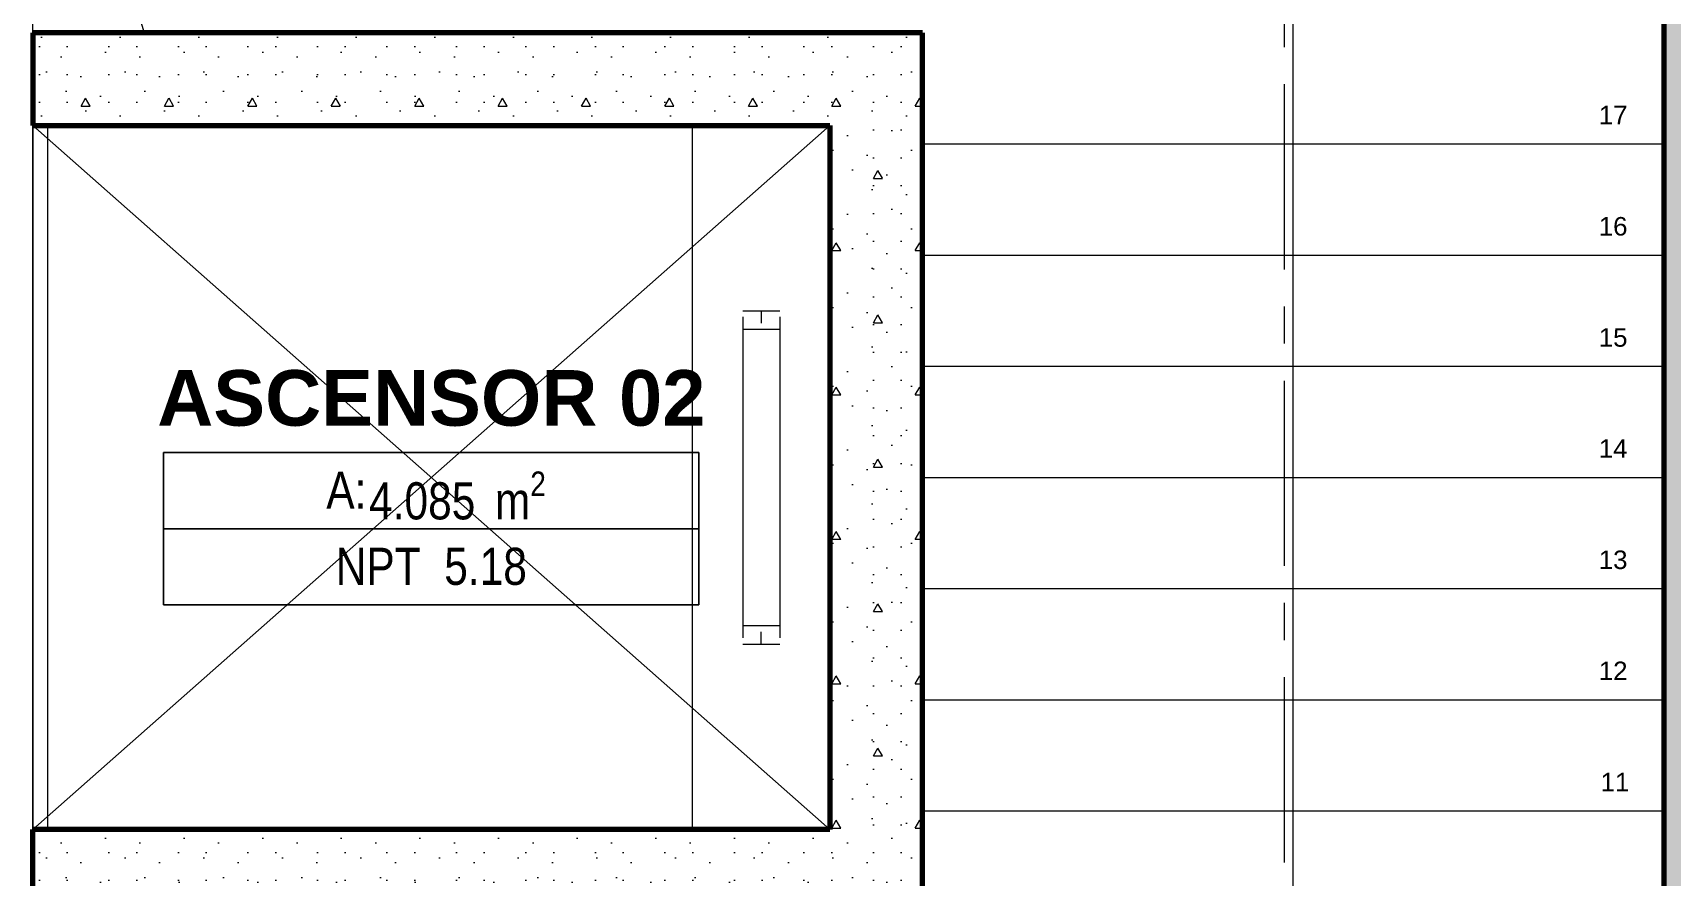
# Model space of a CAD drawing. Header units: inches. Extents: x -38 to 5698, y -33 to 92.
# Drawn here: x 139.17 to 143.592, y 22.471 to 24.75 of the extents above; entities that cross this region are included whole.
import ezdxf

# ---------------------------------------------------------------- set-up
doc = ezdxf.new("R2010")
doc.units = ezdxf.units.IN
doc.header["$MEASUREMENT"] = 0
doc.set_wipeout_variables(frame=1)
for name, pattern in [('ACAD_ISO04W100', [30, 24, -3, 0, -3]), ('Punto & Raya', [0.65, 0.5, -0.075, 0, -0.075]), ('Raya Pequeña', [0.141111, 0.070556, -0.070556]), ('Wipeout_Contour', [1, 0, -1])]:
    doc.linetypes.add(name, pattern=pattern)
for name, color, linetype in [('02 _ ARQ _ ZON _ Espacio.3D', 7, 'Continuous'), ('08 _ STR _ EXT _ 07 Losa Aligerada', 7, 'Continuous'), ('08 _ STR _ EXT _ 09 Vigas', 7, 'Continuous'), ('08 _ STR _ EXT _ 11 Escaleras', 7, 'Continuous'), ('08 _ STR _ EXT _ 12 Ascensor', 7, 'Continuous'), ('Dibujo 2D - General', 7, 'Continuous'), ('Interior - Mobiliario', 7, 'Continuous'), ('Marcador - Secciones', 251, 'Continuous')]:
    doc.layers.add(name, color=color, linetype=linetype)
doc.styles.add('Estilo_Generado_3', font='arial.ttf')
doc.styles.add('Estilo_Generado_8', font='arialbd.ttf')
doc.styles.add('Estilo_Generado_9', font='ARIALN.TTF')
pattern_1 = [(0, (92.5, 3e-09), (0, 0.3897114), [0.024375, -0.200625]), (0, (92.6125, 0.19486), (0, 0.3897114), [0.024375, -0.200625]), (60, (92.5, 3e-09), (-0.3375, 0.1948557), [0.024375, -0.200625]), (60, (92.725, 3e-09), (-0.3375, 0.1948557), [0.024375, -0.200625]), (120, (92.5244, 3e-09), (0.3375, 0.1948557), [0.024375, -0.200625]), (120, (92.7494, 3e-09), (0.3375, 0.1948557), [0.024375, -0.200625]), (0, (92.500015, 0.0375), (0, 0.075), [0, -0.075, 0, -0.1125]), (45, (92.537515, 0.0375), (-0.05303301, 0.05303301), [0, -0.05625, 0, -0.09375])]

msp = doc.modelspace()

# ---------------------------------------------------------------- hatches: boundary and pattern name
at = {"layer": '08 _ STR _ EXT _ 12 Ascensor', "linetype": 'Continuous', "lineweight": 9}
h = msp.add_hatch(dxfattribs=at)
h.set_pattern_fill('HORMIGÓN_EN_MASA_0002', style=0, pattern_type=2)
h.set_pattern_definition(pattern_1)
h.paths.add_polyline_path([(141.32, 24.75), (139.17, 24.75), (139.17, 24.5), (141.32, 24.5)])
h = msp.add_hatch(dxfattribs=at)
h.set_pattern_fill('HORMIGÓN_EN_MASA_0002', style=0, pattern_type=2)
h.set_pattern_definition(pattern_1)
h.paths.add_polyline_path([(141.32, 22.6), (139.17, 22.6), (139.17, 22.35), (141.32, 22.35)])

# ---------------------------------------------------------------- linework, layer by layer
at = {"layer": '02 _ ARQ _ ZON _ Espacio.3D', "color": 252, "linetype": 'Continuous', "lineweight": 13}
for p, q in [((140.9671, 23.6174), (139.523, 23.6174)), ((139.523, 23.6174), (139.523, 23.2057)), ((139.523, 23.6174), (140.9671, 23.6174)), ((139.523, 23.4116), (139.523, 23.6174)), ((140.9671, 23.2057), (140.9671, 23.6174)), ((140.9671, 23.6174), (140.9671, 23.4116)), ((140.9671, 23.4116), (139.523, 23.4116)), ((139.523, 23.4116), (140.9671, 23.4116)), ((139.523, 23.2057), (139.523, 23.4116)), ((140.9671, 23.4116), (140.9671, 23.2057)), ((139.523, 23.2057), (140.9671, 23.2057)), ((140.9671, 23.2057), (139.523, 23.2057))]:
    msp.add_line(p, q, dxfattribs=at)
at = {"layer": '02 _ ARQ _ ZON _ Espacio.3D', "color": 255, "linetype": 'Continuous', "lineweight": 0, "flags": 128}
msp.add_lwpolyline([(139.17, 22.6), (141.32, 22.6), (141.32, 24.5), (139.17, 24.5)], close=True, dxfattribs=at)
at = {"layer": '08 _ STR _ EXT _ 07 Losa Aligerada', "color": 7, "linetype": 'Continuous', "lineweight": 18, "flags": 128}
msp.add_lwpolyline([(129.57, 3.3753), (137.07, 3.3753), (137.07, 6.05), (144.82, 6.05), (144.82, 14.9999), (144.07, 14.9999), (144.07, 15.1499), (144.07, 15.7999), (144.07, 18.1001), (144.07, 18.1001), (144.07, 20.35), (139.17, 20.35), (139.17, 22.35), (139.17, 22.6), (139.17, 24.5), (139.17, 24.75), (139.17, 26.75), (144.07, 26.75), (144.07, 29.7)], dxfattribs=at)
at = {"layer": '08 _ STR _ EXT _ 11 Escaleras', "color": 167, "linetype": 'Continuous', "lineweight": 18}
msp.add_line((139.17, 25.75), (139.47, 24.75), dxfattribs=at)
at = {"layer": '08 _ STR _ EXT _ 12 Ascensor', "color": 7, "linetype": 'Continuous', "lineweight": 80, "flags": 128}
for points in [[(141.32, 24.75), (139.17, 24.75)], [(139.17, 24.75), (139.17, 24.5)], [(139.17, 24.5), (141.32, 24.5)], [(141.32, 24.5), (141.32, 22.6)], [(141.32, 22.6), (139.17, 22.6)], [(139.17, 22.35), (139.17, 22.6)]]:
    msp.add_lwpolyline(points, dxfattribs=at)
at = {"layer": 'Dibujo 2D - General', "color": 250, "linetype": 'Continuous', "lineweight": 9}
for p, q in [((139.17, 22.6), (141.32, 24.5)), ((141.32, 22.6), (139.17, 24.5))]:
    msp.add_line(p, q, dxfattribs=at)
at = {"layer": 'Interior - Mobiliario', "color": 162, "linetype": 'Continuous', "lineweight": 20}
for p, q in [((141.085, 24), (141.185, 24)), ((141.085, 23.9833), (141.085, 23.1167)), ((141.135, 24), (141.135, 23.9667)), ((141.185, 23.9833), (141.185, 23.1167)), ((141.085, 23.95), (141.185, 23.95)), ((141.085, 23.15), (141.185, 23.15)), ((141.135, 23.1), (141.135, 23.1333)), ((141.085, 23.1), (141.185, 23.1))]:
    msp.add_line(p, q, dxfattribs=at)
at = {"layer": 'Interior - Mobiliario', "color": 162, "linetype": 'Continuous', "lineweight": 20, "flags": 128}
msp.add_lwpolyline([(139.21, 24.499), (139.21, 22.601), (140.95, 22.601), (140.95, 24.499)], close=True, dxfattribs=at)

# ---------------------------------------------------------------- texts
at = {"layer": '02 _ ARQ _ ZON _ Espacio.3D', "color": 252, "lineweight": 25, "attachment_point": 2}
for s, insert, char_height, style in [('\\A1;{\\pqc;\\pt0;\\fArial|b1|i0|c0|p34;ASCENSOR 02}', (140.245, 23.8395), 0.15, 'Estilo_Generado_8'), ('\\A1;{\\pqc;\\pt0;\\fArial Narrow|b0|i0|c0|p34;A: }', (140.0159, 23.5656), 0.1, 'Estilo_Generado_9'), ('\\A1;{\\pqc;\\pt0,0.3;\\fArial Narrow|b0|i0|c0|p34;4.085\\fArial Narrow|b0|i0|c0|p34;\\A1{\\H.66x;\\S^  ;}\\fArial Narrow|b0|i0|c0|p34; m\\fArial Narrow|b0|i0|c0|p34;\\A1{\\H.66x;\\S2^  ;}}', (140.3156, 23.566), 0.1, 'Estilo_Generado_9'), ('\\A1;{\\pqc;\\pt0;\\fArial Narrow|b0|i0|c0|p34;NPT  5.18}', (140.245, 23.3601), 0.1, 'Estilo_Generado_9')]:
    msp.add_mtext(s, dxfattribs=dict(at, insert=insert, char_height=char_height, style=style))

# ---------------------------------------------------------------- next in the draw order: wipeouts: each hides what was drawn before it
at = {"color": 254, "linetype": 'Wipeout_Contour', "lineweight": 0, "ltscale": 3417.818333}
msp.add_wipeout([(143.57, 24.75), (141.57, 24.75), (141.57, 22.35), (143.57, 22.35)], dxfattribs=at).dxf.layer = '08 _ STR _ EXT _ 11 Escaleras'

# ---------------------------------------------------------------- next in the draw order: linework, layer by layer
at = {"layer": '08 _ STR _ EXT _ 11 Escaleras', "color": 161, "linetype": 'Continuous', "lineweight": 13}
for p, q in [((141.57, 24.75), (141.57, 22.35)), ((143.57, 22.35), (143.57, 24.75))]:
    msp.add_line(p, q, dxfattribs=at)
at = {"layer": '08 _ STR _ EXT _ 11 Escaleras', "color": 161, "linetype": 'Raya Pequeña', "lineweight": 13}
msp.add_line((141.57, 22.4885), (143.57, 22.4885), dxfattribs=at)

# ---------------------------------------------------------------- next in the draw order: wipeouts: each hides what was drawn before it
at = {"color": 254, "linetype": 'Wipeout_Contour', "lineweight": 0, "ltscale": 3417.701909}
msp.add_wipeout([(141.57, 22.35), (143.57, 22.35), (143.57, 22.65), (141.57, 22.65)], dxfattribs=at).dxf.layer = '08 _ STR _ EXT _ 11 Escaleras'

# ---------------------------------------------------------------- next in the draw order: linework, layer by layer
at = {"layer": '08 _ STR _ EXT _ 11 Escaleras', "color": 167, "linetype": 'Continuous', "lineweight": 18}
for p, q in [((141.57, 22.65), (141.57, 22.35)), ((143.57, 22.65), (141.57, 22.65)), ((143.57, 22.35), (143.57, 22.65))]:
    msp.add_line(p, q, dxfattribs=at)

# ---------------------------------------------------------------- next in the draw order: wipeouts: each hides what was drawn before it
at = {"color": 254, "linetype": 'Wipeout_Contour', "lineweight": 0, "ltscale": 3417.733719}
msp.add_wipeout([(143.57, 22.95), (141.57, 22.95), (141.57, 22.65), (143.57, 22.65)], dxfattribs=at).dxf.layer = '08 _ STR _ EXT _ 11 Escaleras'

# ---------------------------------------------------------------- next in the draw order: linework, layer by layer
at = {"layer": '08 _ STR _ EXT _ 11 Escaleras', "color": 167, "linetype": 'Continuous', "lineweight": 18}
for p, q in [((143.57, 22.95), (141.57, 22.95)), ((141.57, 22.95), (141.57, 22.65)), ((143.57, 22.65), (143.57, 22.95)), ((141.57, 22.65), (143.57, 22.65))]:
    msp.add_line(p, q, dxfattribs=at)

# ---------------------------------------------------------------- next in the draw order: wipeouts: each hides what was drawn before it
at = {"color": 254, "linetype": 'Wipeout_Contour', "lineweight": 0, "ltscale": 3417.76595}
msp.add_wipeout([(143.57, 23.25), (141.57, 23.25), (141.57, 22.95), (143.57, 22.95)], dxfattribs=at).dxf.layer = '08 _ STR _ EXT _ 11 Escaleras'

# ---------------------------------------------------------------- next in the draw order: linework, layer by layer
at = {"layer": '08 _ STR _ EXT _ 11 Escaleras', "color": 167, "linetype": 'Continuous', "lineweight": 18}
for p, q in [((143.57, 23.25), (141.57, 23.25)), ((141.57, 23.25), (141.57, 22.95)), ((143.57, 22.95), (143.57, 23.25)), ((141.57, 22.95), (143.57, 22.95))]:
    msp.add_line(p, q, dxfattribs=at)

# ---------------------------------------------------------------- next in the draw order: wipeouts: each hides what was drawn before it
at = {"color": 254, "linetype": 'Wipeout_Contour', "lineweight": 0, "ltscale": 3417.798602}
msp.add_wipeout([(143.57, 23.55), (141.57, 23.55), (141.57, 23.25), (143.57, 23.25)], dxfattribs=at).dxf.layer = '08 _ STR _ EXT _ 11 Escaleras'

# ---------------------------------------------------------------- next in the draw order: linework, layer by layer
at = {"layer": '08 _ STR _ EXT _ 11 Escaleras', "color": 167, "linetype": 'Continuous', "lineweight": 18}
for p, q in [((143.57, 23.55), (141.57, 23.55)), ((141.57, 23.55), (141.57, 23.25)), ((143.57, 23.25), (143.57, 23.55)), ((141.57, 23.25), (143.57, 23.25))]:
    msp.add_line(p, q, dxfattribs=at)

# ---------------------------------------------------------------- next in the draw order: wipeouts: each hides what was drawn before it
at = {"color": 254, "linetype": 'Wipeout_Contour', "lineweight": 0, "ltscale": 3417.831675}
msp.add_wipeout([(143.57, 23.85), (141.57, 23.85), (141.57, 23.55), (143.57, 23.55)], dxfattribs=at).dxf.layer = '08 _ STR _ EXT _ 11 Escaleras'

# ---------------------------------------------------------------- next in the draw order: linework, layer by layer
at = {"layer": '08 _ STR _ EXT _ 11 Escaleras', "color": 167, "linetype": 'Continuous', "lineweight": 18}
for p, q in [((143.57, 23.85), (141.57, 23.85)), ((141.57, 23.85), (141.57, 23.55)), ((143.57, 23.55), (143.57, 23.85)), ((141.57, 23.55), (143.57, 23.55))]:
    msp.add_line(p, q, dxfattribs=at)

# ---------------------------------------------------------------- next in the draw order: wipeouts: each hides what was drawn before it
at = {"color": 254, "linetype": 'Wipeout_Contour', "lineweight": 0, "ltscale": 3417.865169}
msp.add_wipeout([(143.57, 24.15), (141.57, 24.15), (141.57, 23.85), (143.57, 23.85)], dxfattribs=at).dxf.layer = '08 _ STR _ EXT _ 11 Escaleras'

# ---------------------------------------------------------------- next in the draw order: linework, layer by layer
at = {"layer": '08 _ STR _ EXT _ 11 Escaleras', "color": 167, "linetype": 'Continuous', "lineweight": 18}
for p, q in [((143.57, 24.15), (141.57, 24.15)), ((141.57, 24.15), (141.57, 23.85)), ((143.57, 23.85), (143.57, 24.15)), ((141.57, 23.85), (143.57, 23.85))]:
    msp.add_line(p, q, dxfattribs=at)

# ---------------------------------------------------------------- next in the draw order: wipeouts: each hides what was drawn before it
at = {"color": 254, "linetype": 'Wipeout_Contour', "lineweight": 0, "ltscale": 3417.899083}
msp.add_wipeout([(143.57, 24.45), (141.57, 24.45), (141.57, 24.15), (143.57, 24.15)], dxfattribs=at).dxf.layer = '08 _ STR _ EXT _ 11 Escaleras'

# ---------------------------------------------------------------- next in the draw order: linework, layer by layer
at = {"layer": '08 _ STR _ EXT _ 11 Escaleras', "color": 167, "linetype": 'Continuous', "lineweight": 18}
for p, q in [((143.57, 24.45), (141.57, 24.45)), ((141.57, 24.45), (141.57, 24.15)), ((143.57, 24.15), (143.57, 24.45)), ((141.57, 24.15), (143.57, 24.15))]:
    msp.add_line(p, q, dxfattribs=at)

# ---------------------------------------------------------------- next in the draw order: wipeouts: each hides what was drawn before it
at = {"color": 254, "linetype": 'Wipeout_Contour', "lineweight": 0, "ltscale": 3417.933419}
msp.add_wipeout([(143.57, 24.75), (141.57, 24.75), (141.57, 24.45), (143.57, 24.45)], dxfattribs=at).dxf.layer = '08 _ STR _ EXT _ 11 Escaleras'

# ---------------------------------------------------------------- next in the draw order: linework, layer by layer
at = {"layer": '08 _ STR _ EXT _ 11 Escaleras', "color": 167, "linetype": 'Continuous', "lineweight": 18}
for p, q in [((141.57, 24.75), (141.57, 24.45)), ((142.57, 22.35), (142.57, 24.75)), ((143.57, 24.45), (143.57, 24.75)), ((141.57, 24.45), (143.57, 24.45))]:
    msp.add_line(p, q, dxfattribs=at)
msp.add_arc((141.57, 24.75), 1, 0, 90, dxfattribs=at)

# ---------------------------------------------------------------- next in the draw order: wipeouts: each hides what was drawn before it
at = {"color": 254, "linetype": 'Wipeout_Contour', "lineweight": 0, "ltscale": 3417.701909}
msp.add_wipeout([(141.57, 22.35), (143.57, 22.35), (143.57, 22.65), (141.57, 22.65)], dxfattribs=at).dxf.layer = '08 _ STR _ EXT _ 11 Escaleras'

# ---------------------------------------------------------------- next in the draw order: hatches: boundary and pattern name
at = {"layer": '08 _ STR _ EXT _ 12 Ascensor', "linetype": 'Continuous', "lineweight": 9}
h = msp.add_hatch(dxfattribs=at)
h.set_pattern_fill('HORMIGÓN_EN_MASA_0002', style=0, pattern_type=2)
h.set_pattern_definition(pattern_1)
h.paths.add_polyline_path([(141.32, 22.6), (141.57, 22.35), (141.57, 22.6)])
h = msp.add_hatch(dxfattribs=at)
h.set_pattern_fill('HORMIGÓN_EN_MASA_0002', style=0, pattern_type=2)
h.set_pattern_definition(pattern_1)
h.paths.add_polyline_path([(141.32, 22.35), (141.57, 22.35), (141.32, 22.6)])

# ---------------------------------------------------------------- next in the draw order: linework, layer by layer
at = {"layer": '08 _ STR _ EXT _ 11 Escaleras', "color": 161, "linetype": 'ACAD_ISO04W100', "lineweight": 13}
for p, q in [((141.57, 22.65), (141.57, 22.35)), ((143.57, 22.65), (141.57, 22.65)), ((143.57, 22.35), (143.57, 22.65))]:
    msp.add_line(p, q, dxfattribs=at)
at = {"layer": '08 _ STR _ EXT _ 12 Ascensor', "color": 7, "linetype": 'Continuous', "lineweight": 80, "flags": 128}
msp.add_lwpolyline([(141.57, 22.35), (141.57, 22.6)], dxfattribs=at)

# ---------------------------------------------------------------- next in the draw order: wipeouts: each hides what was drawn before it
at = {"color": 254, "linetype": 'Wipeout_Contour', "lineweight": 0, "ltscale": 3417.733719}
msp.add_wipeout([(143.57, 22.95), (141.57, 22.95), (141.57, 22.65), (143.57, 22.65)], dxfattribs=at).dxf.layer = '08 _ STR _ EXT _ 11 Escaleras'

# ---------------------------------------------------------------- next in the draw order: linework, layer by layer
at = {"layer": '08 _ STR _ EXT _ 11 Escaleras', "color": 161, "linetype": 'ACAD_ISO04W100', "lineweight": 13}
for p, q in [((143.57, 22.95), (141.57, 22.95)), ((141.57, 22.95), (141.57, 22.65)), ((143.57, 22.65), (143.57, 22.95)), ((141.57, 22.65), (143.57, 22.65))]:
    msp.add_line(p, q, dxfattribs=at)

# ---------------------------------------------------------------- next in the draw order: texts
at = {"layer": '08 _ STR _ EXT _ 11 Escaleras', "color": 161, "lineweight": 13, "insert": (143.3992, 22.7279), "char_height": 0.05, "attachment_point": 4, "style": 'Estilo_Generado_3'}
msp.add_mtext('\\A1;{\\pql;\\fArial|b0|i0|c0|p34;11}', dxfattribs=at)

# ---------------------------------------------------------------- next in the draw order: wipeouts: each hides what was drawn before it
at = {"color": 254, "linetype": 'Wipeout_Contour', "lineweight": 0, "ltscale": 3417.76595}
msp.add_wipeout([(143.57, 23.25), (141.57, 23.25), (141.57, 22.95), (143.57, 22.95)], dxfattribs=at).dxf.layer = '08 _ STR _ EXT _ 11 Escaleras'

# ---------------------------------------------------------------- next in the draw order: linework, layer by layer
at = {"layer": '08 _ STR _ EXT _ 11 Escaleras', "color": 161, "linetype": 'ACAD_ISO04W100', "lineweight": 13}
for p, q in [((143.57, 23.25), (141.57, 23.25)), ((141.57, 23.25), (141.57, 22.95)), ((143.57, 22.95), (143.57, 23.25)), ((141.57, 22.95), (143.57, 22.95))]:
    msp.add_line(p, q, dxfattribs=at)

# ---------------------------------------------------------------- next in the draw order: texts
at = {"layer": '08 _ STR _ EXT _ 11 Escaleras', "color": 161, "lineweight": 13, "insert": (143.3941, 23.0279), "char_height": 0.05, "attachment_point": 4, "style": 'Estilo_Generado_3'}
msp.add_mtext('\\A1;{\\pql;\\fArial|b0|i0|c0|p34;12}', dxfattribs=at)

# ---------------------------------------------------------------- next in the draw order: wipeouts: each hides what was drawn before it
at = {"color": 254, "linetype": 'Wipeout_Contour', "lineweight": 0, "ltscale": 3417.798602}
msp.add_wipeout([(143.57, 23.55), (141.57, 23.55), (141.57, 23.25), (143.57, 23.25)], dxfattribs=at).dxf.layer = '08 _ STR _ EXT _ 11 Escaleras'

# ---------------------------------------------------------------- next in the draw order: linework, layer by layer
at = {"layer": '08 _ STR _ EXT _ 11 Escaleras', "color": 161, "linetype": 'ACAD_ISO04W100', "lineweight": 13}
for p, q in [((143.57, 23.55), (141.57, 23.55)), ((141.57, 23.55), (141.57, 23.25)), ((143.57, 23.25), (143.57, 23.55)), ((141.57, 23.25), (143.57, 23.25))]:
    msp.add_line(p, q, dxfattribs=at)

# ---------------------------------------------------------------- next in the draw order: texts
at = {"layer": '08 _ STR _ EXT _ 11 Escaleras', "color": 161, "lineweight": 13, "insert": (143.3941, 23.3274), "char_height": 0.05, "attachment_point": 4, "style": 'Estilo_Generado_3'}
msp.add_mtext('\\A1;{\\pql;\\fArial|b0|i0|c0|p34;13}', dxfattribs=at)

# ---------------------------------------------------------------- next in the draw order: wipeouts: each hides what was drawn before it
at = {"color": 254, "linetype": 'Wipeout_Contour', "lineweight": 0, "ltscale": 3417.831675}
msp.add_wipeout([(143.57, 23.85), (141.57, 23.85), (141.57, 23.55), (143.57, 23.55)], dxfattribs=at).dxf.layer = '08 _ STR _ EXT _ 11 Escaleras'

# ---------------------------------------------------------------- next in the draw order: linework, layer by layer
at = {"layer": '08 _ STR _ EXT _ 11 Escaleras', "color": 161, "linetype": 'ACAD_ISO04W100', "lineweight": 13}
for p, q in [((143.57, 23.85), (141.57, 23.85)), ((141.57, 23.85), (141.57, 23.55)), ((143.57, 23.55), (143.57, 23.85)), ((141.57, 23.55), (143.57, 23.55))]:
    msp.add_line(p, q, dxfattribs=at)

# ---------------------------------------------------------------- next in the draw order: texts
at = {"layer": '08 _ STR _ EXT _ 11 Escaleras', "color": 161, "lineweight": 13, "insert": (143.3941, 23.6279), "char_height": 0.05, "attachment_point": 4, "style": 'Estilo_Generado_3'}
msp.add_mtext('\\A1;{\\pql;\\fArial|b0|i0|c0|p34;14}', dxfattribs=at)

# ---------------------------------------------------------------- next in the draw order: wipeouts: each hides what was drawn before it
at = {"color": 254, "linetype": 'Wipeout_Contour', "lineweight": 0, "ltscale": 3417.865169}
msp.add_wipeout([(143.57, 24.15), (141.57, 24.15), (141.57, 23.85), (143.57, 23.85)], dxfattribs=at).dxf.layer = '08 _ STR _ EXT _ 11 Escaleras'

# ---------------------------------------------------------------- next in the draw order: linework, layer by layer
at = {"layer": '08 _ STR _ EXT _ 11 Escaleras', "color": 161, "linetype": 'ACAD_ISO04W100', "lineweight": 13}
for p, q in [((143.57, 24.15), (141.57, 24.15)), ((141.57, 24.15), (141.57, 23.85)), ((143.57, 23.85), (143.57, 24.15)), ((141.57, 23.85), (143.57, 23.85))]:
    msp.add_line(p, q, dxfattribs=at)

# ---------------------------------------------------------------- next in the draw order: texts
at = {"layer": '08 _ STR _ EXT _ 11 Escaleras', "color": 161, "lineweight": 13, "insert": (143.3941, 23.9274), "char_height": 0.05, "attachment_point": 4, "style": 'Estilo_Generado_3'}
msp.add_mtext('\\A1;{\\pql;\\fArial|b0|i0|c0|p34;15}', dxfattribs=at)

# ---------------------------------------------------------------- next in the draw order: wipeouts: each hides what was drawn before it
at = {"color": 254, "linetype": 'Wipeout_Contour', "lineweight": 0, "ltscale": 3417.899083}
msp.add_wipeout([(143.57, 24.45), (141.57, 24.45), (141.57, 24.15), (143.57, 24.15)], dxfattribs=at).dxf.layer = '08 _ STR _ EXT _ 11 Escaleras'

# ---------------------------------------------------------------- next in the draw order: linework, layer by layer
at = {"layer": '08 _ STR _ EXT _ 11 Escaleras', "color": 161, "linetype": 'ACAD_ISO04W100', "lineweight": 13}
for p, q in [((143.57, 24.45), (141.57, 24.45)), ((141.57, 24.45), (141.57, 24.15)), ((143.57, 24.15), (143.57, 24.45)), ((141.57, 24.15), (143.57, 24.15))]:
    msp.add_line(p, q, dxfattribs=at)

# ---------------------------------------------------------------- next in the draw order: texts
at = {"layer": '08 _ STR _ EXT _ 11 Escaleras', "color": 161, "lineweight": 13, "insert": (143.3941, 24.2274), "char_height": 0.05, "attachment_point": 4, "style": 'Estilo_Generado_3'}
msp.add_mtext('\\A1;{\\pql;\\fArial|b0|i0|c0|p34;16}', dxfattribs=at)

# ---------------------------------------------------------------- next in the draw order: wipeouts: each hides what was drawn before it
at = {"color": 254, "linetype": 'Wipeout_Contour', "lineweight": 0, "ltscale": 3417.933419}
msp.add_wipeout([(143.57, 24.75), (141.57, 24.75), (141.57, 24.45), (143.57, 24.45)], dxfattribs=at).dxf.layer = '08 _ STR _ EXT _ 11 Escaleras'

# ---------------------------------------------------------------- next in the draw order: hatches: boundary and pattern name
at = {"layer": '08 _ STR _ EXT _ 09 Vigas', "linetype": 'Continuous', "lineweight": 18}
h = msp.add_hatch(dxfattribs=at)
h.set_pattern_fill('HORMIGÓN_EN_MASA__1__0002', color=12, style=0, pattern_type=2)
h.set_pattern_definition([(0, (92.5, 3e-09), (0, 0.3897114), [0.024375, -0.200625]), (0, (92.6125, 0.19486), (0, 0.3897114), [0.024375, -0.200625]), (60, (92.5, 3e-09), (-0.3375, 0.1948557), [0.024375, -0.200625]), (60, (92.725, 3e-09), (-0.3375, 0.1948557), [0.024375, -0.200625]), (120, (92.5244, 3e-09), (0.3375, 0.1948557), [0.024375, -0.200625]), (120, (92.7494, 3e-09), (0.3375, 0.1948557), [0.024375, -0.200625]), (0, (92.500015, 0.0375), (0, 0.075), [0, -0.075, 0, -0.1125]), (45, (92.537515, 0.0375), (-0.05303301, 0.05303301), [0, -0.05625, 0, -0.09375])])
h.paths.add_polyline_path([(143.57, 20.7), (144.07, 20.7), (144.07, 26.4), (143.57, 26.4)])
at = {"layer": '08 _ STR _ EXT _ 12 Ascensor', "linetype": 'Continuous', "lineweight": 9}
h = msp.add_hatch(dxfattribs=at)
h.set_pattern_fill('HORMIGÓN_EN_MASA_0002', style=0, pattern_type=2)
h.set_pattern_definition(pattern_1)
h.paths.add_polyline_path([(141.32, 24.5), (141.57, 24.75), (141.32, 24.75)])
h = msp.add_hatch(dxfattribs=at)
h.set_pattern_fill('HORMIGÓN_EN_MASA_0002', style=0, pattern_type=2)
h.set_pattern_definition(pattern_1)
h.paths.add_polyline_path([(141.32, 24.5), (141.57, 24.5), (141.57, 24.75)])
h = msp.add_hatch(dxfattribs=at)
h.set_pattern_fill('HORMIGÓN_EN_MASA_0002', style=0, pattern_type=2)
h.set_pattern_definition(pattern_1)
h.paths.add_polyline_path([(141.32, 24.5), (141.32, 22.6), (141.57, 22.6), (141.57, 24.5)])

# ---------------------------------------------------------------- next in the draw order: linework, layer by layer
at = {"layer": '08 _ STR _ EXT _ 09 Vigas', "color": 251, "linetype": 'Continuous', "lineweight": 13}
msp.add_line((143.57, 26.4), (143.57, 20.7), dxfattribs=at)
at = {"layer": '08 _ STR _ EXT _ 09 Vigas', "color": 251, "linetype": 'Continuous', "lineweight": 80}
msp.add_line((143.57, 26.4), (143.57, 20.7), dxfattribs=at)
at = {"layer": '08 _ STR _ EXT _ 11 Escaleras', "color": 161, "linetype": 'ACAD_ISO04W100', "lineweight": 13}
for p, q in [((141.57, 24.75), (141.57, 24.45)), ((142.57, 22.35), (142.57, 24.75)), ((143.57, 24.45), (143.57, 24.75)), ((141.57, 24.45), (143.57, 24.45))]:
    msp.add_line(p, q, dxfattribs=at)
at = {"layer": '08 _ STR _ EXT _ 12 Ascensor', "color": 7, "linetype": 'Continuous', "lineweight": 80, "flags": 128}
for points in [[(141.57, 24.75), (141.32, 24.75)], [(141.57, 22.6), (141.57, 24.75)]]:
    msp.add_lwpolyline(points, dxfattribs=at)
at = {"layer": 'Marcador - Secciones', "color": 251, "linetype": 'Punto & Raya', "lineweight": 13}
msp.add_line((142.5454, 46.2111), (142.5454, 0.9472), dxfattribs=at)

# ---------------------------------------------------------------- next in the draw order: texts
at = {"layer": '08 _ STR _ EXT _ 11 Escaleras', "color": 161, "lineweight": 13, "insert": (143.3941, 24.5279), "char_height": 0.05, "attachment_point": 4, "style": 'Estilo_Generado_3'}
msp.add_mtext('\\A1;{\\pql;\\fArial|b0|i0|c0|p34;17}', dxfattribs=at)

doc.saveas('drawing.dxf')
